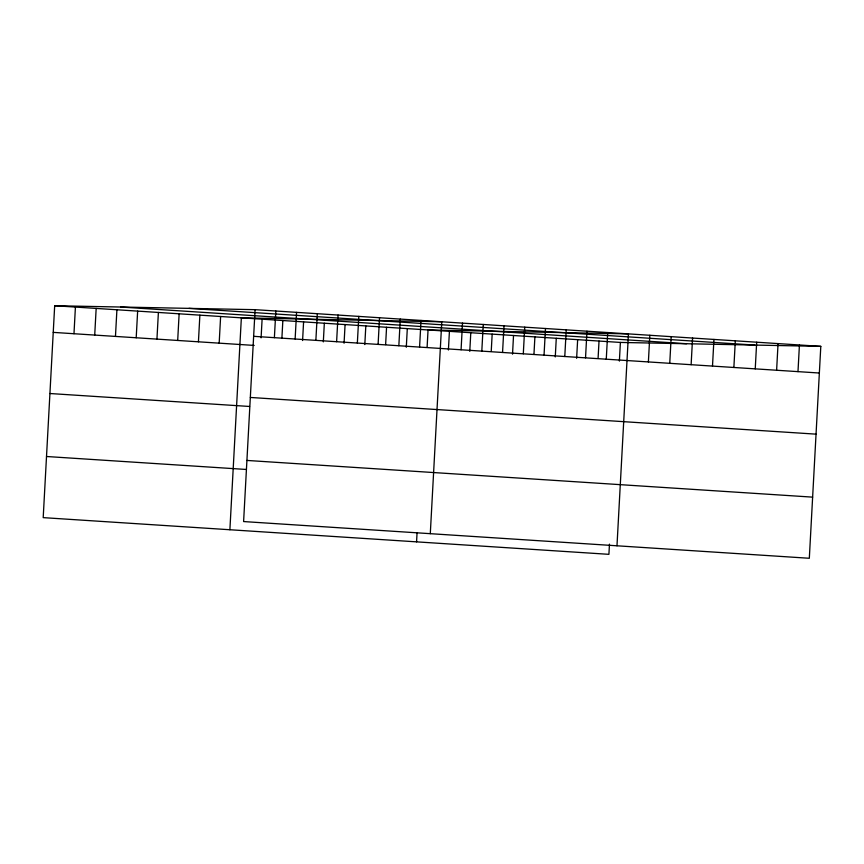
<?xml version="1.0" encoding="UTF-8"?>
<svg xmlns="http://www.w3.org/2000/svg" width="864" height="864" viewBox="0 0 864 864"><rect width="100%" height="100%" fill="white"/><g stroke="black" fill="none" stroke-linecap="round" stroke-linejoin="round"><path stroke-width="1.3" d="M255.085 309.668L243.605 521.564L809.32 558.274L820.8 346.367L255.085 309.668L54.68 305.726L43.2 517.633L608.915 554.332L609.466 544.147M73.98 333.731L75.416 307.076M94.716 335.081L96.163 308.426M115.463 336.42L116.91 309.766M136.199 337.77L137.646 311.116M156.946 339.109L158.393 312.455M177.692 340.459L179.129 313.805M198.428 341.809L199.876 315.155M219.175 343.148L220.622 316.494M229.889 529.74L241.358 317.844L441.774 321.775L430.294 533.682M261.09 337.846L262.105 319.194M274.385 337.662L275.832 311.008M281.912 337.856L282.852 320.533M295.132 339.012L296.568 312.358M302.584 340.535L303.588 321.883M315.868 340.351L317.315 313.708M323.32 341.885L324.335 323.222M336.614 341.701L338.062 315.047M344.066 343.235L345.082 324.572M357.35 343.051L358.798 316.397M364.813 344.574L365.818 325.922M378.097 344.39L379.544 317.736M385.625 344.585L386.564 327.262M398.844 345.74L400.28 319.086M406.296 347.263L407.3 328.612M419.58 347.09L421.027 320.436M416.567 541.858L417.053 532.937M427.108 347.285L428.047 329.951L628.452 333.893L616.982 545.789M448.405 349.996L449.42 331.344M461.074 349.78L462.51 323.125M469.778 351.389L470.794 332.726M481.81 351.119L483.257 324.464M491.227 351.443L492.167 334.12M502.556 352.469L504.004 325.814M512.525 354.164L513.529 335.502M523.303 353.819L524.74 327.164M533.963 354.218L534.902 336.884M544.039 355.158L545.486 328.504M555.271 356.929L556.276 338.278M564.786 356.508L566.233 329.854M576.634 358.322L577.649 339.66M585.533 357.847L586.969 331.193M598.082 358.376L599.022 341.053M606.269 359.197L607.716 332.543M619.38 361.098L620.395 342.436L820.8 346.367M648.389 361.93L649.825 335.275M669.751 363.312L671.198 336.658M691.124 364.705L692.572 338.051M712.498 366.088L713.945 339.433M733.871 367.481L735.318 340.826M755.244 368.863L756.68 342.209M776.617 370.246L778.054 343.591M797.99 371.639L799.427 344.984M188.946 308.362L754.661 345.071M120.809 307.033L686.524 343.732M54.68 305.726L620.395 342.436M253.638 336.323L819.353 373.021M53.233 332.381L254.178 345.427M250.333 397.451L816.048 434.149M49.918 393.52L249.577 406.469M246.92 460.436L812.635 497.135M46.516 456.505L246.164 469.454"/></g></svg>
